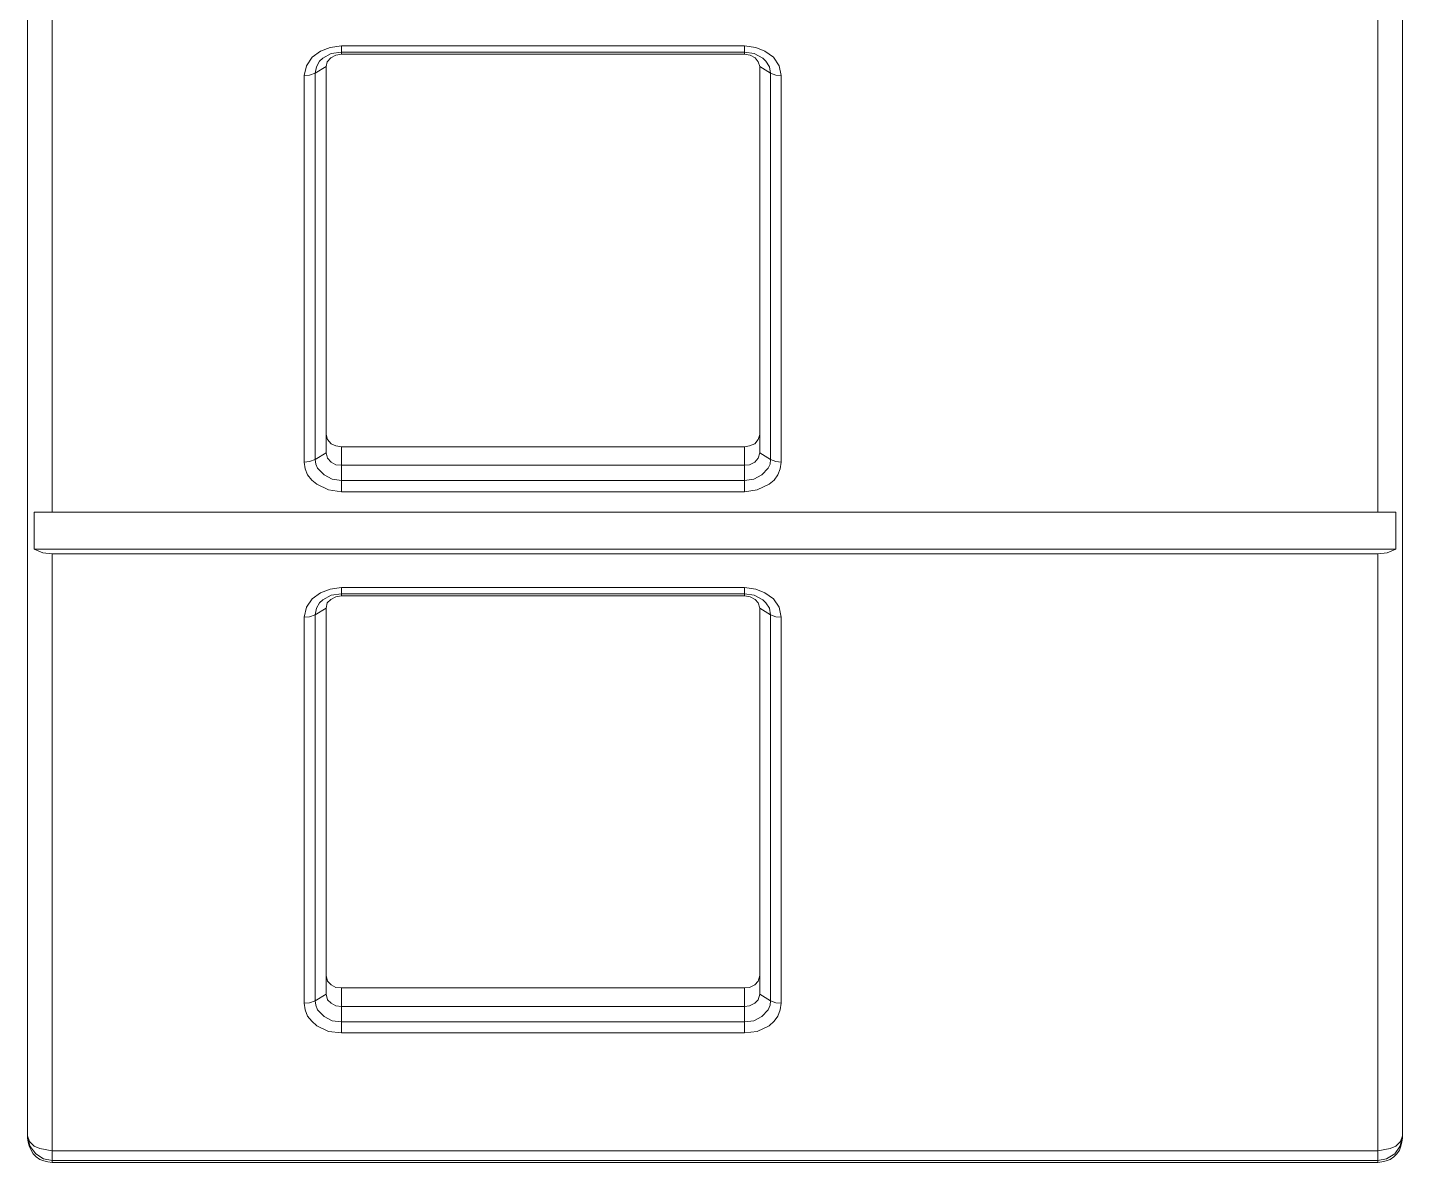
# Model space of a CAD drawing. Header units: millimetres. Extents: x 33157 to 59611, y -29750 to 1750.
# Drawn here: x 54110.95 to 54155.65, y 1499.42 to 1536.32 of the extents above; entities that cross this region are included whole.
import ezdxf

# ---------------------------------------------------------------- set-up
doc = ezdxf.new("R2010")
doc.units = ezdxf.units.MM
doc.layers.get('0').update_dxf_attribs({"lineweight": 18})

msp = doc.modelspace()

# ---------------------------------------------------------------- linework, layer by layer
at = {"lineweight": 9}
for p, q in [((54110.949, 1664.612), (54110.949, 1500.215)), ((54155.654, 1538.747), (54155.654, 1500.215)), ((54154.855, 1537.415), (54154.855, 1520.555)), ((54111.748, 1536.916), (54111.748, 1520.555)), ((54121.156, 1535.718), (54121.156, 1535.451)), ((54134.259, 1535.718), (54134.259, 1535.451)), ((54119.94, 1534.752), (54119.94, 1522.186)), ((54120.306, 1534.835), (54120.306, 1522.269)), ((54120.656, 1535.052), (54120.656, 1522.485)), ((54134.759, 1535.052), (54134.759, 1522.485)), ((54135.108, 1534.835), (54135.108, 1522.269)), ((54135.458, 1534.752), (54135.458, 1522.186)), ((54121.156, 1522.685), (54121.156, 1521.22)), ((54134.259, 1522.685), (54134.259, 1521.22)), ((54111.166, 1520.555), (54111.166, 1519.356)), ((54155.438, 1520.555), (54155.438, 1519.356)), ((54111.748, 1519.206), (54111.748, 1499.416)), ((54154.855, 1519.206), (54154.855, 1499.416)), ((54121.156, 1518.108), (54121.156, 1517.842)), ((54134.259, 1518.108), (54134.259, 1517.842)), ((54120.656, 1517.442), (54120.656, 1504.892)), ((54134.759, 1517.442), (54134.759, 1504.892)), ((54119.94, 1517.142), (54119.94, 1504.593)), ((54120.306, 1517.226), (54120.306, 1504.676)), ((54135.108, 1517.226), (54135.108, 1504.676)), ((54135.458, 1517.142), (54135.458, 1504.593)), ((54121.156, 1505.092), (54121.156, 1503.627)), ((54134.259, 1505.092), (54134.259, 1503.627)), ((54110.949, 1500.282), (54110.949, 1500.215)), ((54155.654, 1500.282), (54155.654, 1500.215))]:
    msp.add_line(p, q, dxfattribs=at)
for points, knots in [([(54119.94, 1534.752), (54119.94, 1534.752), (54120.023, 1535.069), (54120.023, 1535.069), (54120.023, 1535.069), (54120.207, 1535.352), (54120.207, 1535.352), (54120.207, 1535.352), (54120.473, 1535.551), (54120.473, 1535.551), (54120.473, 1535.551), (54120.789, 1535.668), (54120.789, 1535.668)], [0, 0, 0, 0, 147710.449926, 147710.449926, 147710.449926, 295420.899851, 295420.899851, 295420.899851, 443131.349777, 443131.349777, 443131.349777, 590841.799702, 590841.799702, 590841.799702, 590841.799702]), ([(54134.625, 1535.668), (54134.625, 1535.668), (54134.925, 1535.551), (54134.925, 1535.551), (54134.925, 1535.551), (54135.208, 1535.352), (54135.208, 1535.352), (54135.208, 1535.352), (54135.391, 1535.069), (54135.391, 1535.069), (54135.391, 1535.069), (54135.458, 1534.752), (54135.458, 1534.752)], [0, 0, 0, 0, 147751.373835, 147751.373835, 147751.373835, 295502.747669, 295502.747669, 295502.747669, 443254.121504, 443254.121504, 443254.121504, 591005.495338, 591005.495338, 591005.495338, 591005.495338]), ([(54120.306, 1534.835), (54120.306, 1534.835), (54120.34, 1535.035), (54120.34, 1535.035), (54120.34, 1535.035), (54120.44, 1535.218), (54120.44, 1535.218)], [0, 0, 0, 0, 166580.534513, 166580.534513, 166580.534513, 333161.069026, 333161.069026, 333161.069026, 333161.069026]), ([(54120.656, 1535.052), (54120.656, 1535.052), (54120.69, 1535.202), (54120.69, 1535.202), (54120.69, 1535.202), (54120.806, 1535.335), (54120.806, 1535.335)], [0, 0, 0, 0, 166581.428603, 166581.428603, 166581.428603, 333162.857206, 333162.857206, 333162.857206, 333162.857206]), ([(54120.806, 1535.335), (54120.806, 1535.335), (54120.973, 1535.418), (54120.973, 1535.418), (54120.973, 1535.418), (54121.156, 1535.451), (54121.156, 1535.451)], [0, 0, 0, 0, 166581.890218, 166581.890218, 166581.890218, 333163.780436, 333163.780436, 333163.780436, 333163.780436]), ([(54134.259, 1535.451), (54134.259, 1535.451), (54134.442, 1535.418), (54134.442, 1535.418), (54134.442, 1535.418), (54134.609, 1535.335), (54134.609, 1535.335)], [0, 0, 0, 0, 166623.854626, 166623.854626, 166623.854626, 333247.709251, 333247.709251, 333247.709251, 333247.709251]), ([(54134.609, 1535.335), (54134.609, 1535.335), (54134.709, 1535.202), (54134.709, 1535.202), (54134.709, 1535.202), (54134.759, 1535.052), (54134.759, 1535.052)], [0, 0, 0, 0, 166624.962745, 166624.962745, 166624.962745, 333249.925491, 333249.925491, 333249.925491, 333249.925491]), ([(54134.958, 1535.218), (54134.958, 1535.218), (54135.075, 1535.035), (54135.075, 1535.035), (54135.075, 1535.035), (54135.108, 1534.835), (54135.108, 1534.835)], [0, 0, 0, 0, 166626.250956, 166626.250956, 166626.250956, 333252.501912, 333252.501912, 333252.501912, 333252.501912]), ([(54119.94, 1534.752), (54119.94, 1534.752), (54120.123, 1534.769), (54120.123, 1534.769), (54120.123, 1534.769), (54120.306, 1534.835), (54120.306, 1534.835)], [0, 0, 0, 0, 166580.160922, 166580.160922, 166580.160922, 333160.321844, 333160.321844, 333160.321844, 333160.321844]), ([(54135.458, 1534.752), (54135.458, 1534.752), (54135.275, 1534.769), (54135.275, 1534.769), (54135.275, 1534.769), (54135.108, 1534.835), (54135.108, 1534.835)], [0, 0, 0, 0, 166627.431083, 166627.431083, 166627.431083, 333254.862167, 333254.862167, 333254.862167, 333254.862167]), ([(54120.656, 1523.085), (54120.656, 1523.085), (54120.706, 1522.918), (54120.706, 1522.918), (54120.706, 1522.918), (54120.823, 1522.785), (54120.823, 1522.785), (54120.823, 1522.785), (54120.973, 1522.718), (54120.973, 1522.718), (54120.973, 1522.718), (54121.156, 1522.685), (54121.156, 1522.685)], [0, 0, 0, 0, 147728.820685, 147728.820685, 147728.820685, 295457.641371, 295457.641371, 295457.641371, 443186.462056, 443186.462056, 443186.462056, 590915.282741, 590915.282741, 590915.282741, 590915.282741]), ([(54134.259, 1522.685), (54134.259, 1522.685), (54134.426, 1522.718), (54134.426, 1522.718), (54134.426, 1522.718), (54134.592, 1522.785), (54134.592, 1522.785), (54134.592, 1522.785), (54134.709, 1522.918), (54134.709, 1522.918), (54134.709, 1522.918), (54134.759, 1523.085), (54134.759, 1523.085)], [0, 0, 0, 0, 147766.909864, 147766.909864, 147766.909864, 295533.819728, 295533.819728, 295533.819728, 443300.729592, 443300.729592, 443300.729592, 591067.639456, 591067.639456, 591067.639456, 591067.639456]), ([(54119.94, 1522.186), (54119.94, 1522.186), (54120.123, 1522.202), (54120.123, 1522.202), (54120.123, 1522.202), (54120.306, 1522.269), (54120.306, 1522.269)], [0, 0, 0, 0, 166598.961871, 166598.961871, 166598.961871, 333197.923743, 333197.923743, 333197.923743, 333197.923743]), ([(54121.156, 1521.587), (54121.156, 1521.587), (54120.856, 1521.637), (54120.856, 1521.637), (54120.856, 1521.637), (54120.59, 1521.77), (54120.59, 1521.77), (54120.59, 1521.77), (54120.373, 1521.986), (54120.373, 1521.986), (54120.373, 1521.986), (54120.323, 1522.119), (54120.323, 1522.119), (54120.323, 1522.119), (54120.306, 1522.269), (54120.306, 1522.269)], [0, 0, 0, 0, 144105.547659, 144105.547659, 144105.547659, 288211.095318, 288211.095318, 288211.095318, 432316.642977, 432316.642977, 432316.642977, 576422.190636, 576422.190636, 576422.190636, 720527.738296, 720527.738296, 720527.738296, 720527.738296]), ([(54121.156, 1522.086), (54121.156, 1522.086), (54120.973, 1522.102), (54120.973, 1522.102), (54120.973, 1522.102), (54120.823, 1522.186), (54120.823, 1522.186), (54120.823, 1522.186), (54120.706, 1522.319), (54120.706, 1522.319), (54120.706, 1522.319), (54120.656, 1522.485), (54120.656, 1522.485)], [0, 0, 0, 0, 147729.898378, 147729.898378, 147729.898378, 295459.796755, 295459.796755, 295459.796755, 443189.695133, 443189.695133, 443189.695133, 590919.59351, 590919.59351, 590919.59351, 590919.59351]), ([(54135.108, 1522.269), (54135.108, 1522.269), (54135.092, 1522.119), (54135.092, 1522.119), (54135.092, 1522.119), (54135.025, 1521.986), (54135.025, 1521.986), (54135.025, 1521.986), (54134.825, 1521.77), (54134.825, 1521.77), (54134.825, 1521.77), (54134.559, 1521.637), (54134.559, 1521.637), (54134.559, 1521.637), (54134.259, 1521.587), (54134.259, 1521.587)], [0, 0, 0, 0, 144144.13618, 144144.13618, 144144.13618, 288288.272359, 288288.272359, 288288.272359, 432432.408539, 432432.408539, 432432.408539, 576576.544718, 576576.544718, 576576.544718, 720720.680898, 720720.680898, 720720.680898, 720720.680898]), ([(54134.759, 1522.485), (54134.759, 1522.485), (54134.709, 1522.319), (54134.709, 1522.319), (54134.709, 1522.319), (54134.592, 1522.186), (54134.592, 1522.186), (54134.592, 1522.186), (54134.426, 1522.102), (54134.426, 1522.102), (54134.426, 1522.102), (54134.259, 1522.086), (54134.259, 1522.086)], [0, 0, 0, 0, 147767.733921, 147767.733921, 147767.733921, 295535.467843, 295535.467843, 295535.467843, 443303.201764, 443303.201764, 443303.201764, 591070.935685, 591070.935685, 591070.935685, 591070.935685]), ([(54135.458, 1522.186), (54135.458, 1522.186), (54135.275, 1522.202), (54135.275, 1522.202), (54135.275, 1522.202), (54135.108, 1522.269), (54135.108, 1522.269)], [0, 0, 0, 0, 166646.232241, 166646.232241, 166646.232241, 333292.464482, 333292.464482, 333292.464482, 333292.464482]), ([(54121.156, 1521.22), (54121.156, 1521.22), (54120.739, 1521.287), (54120.739, 1521.287), (54120.739, 1521.287), (54120.357, 1521.47), (54120.357, 1521.47), (54120.357, 1521.47), (54120.19, 1521.603), (54120.19, 1521.603), (54120.19, 1521.603), (54120.057, 1521.77), (54120.057, 1521.77), (54120.057, 1521.77), (54119.973, 1521.969), (54119.973, 1521.969), (54119.973, 1521.969), (54119.94, 1522.186), (54119.94, 1522.186)], [0, 0, 0, 0, 141438.289298, 141438.289298, 141438.289298, 282876.578595, 282876.578595, 282876.578595, 424314.867893, 424314.867893, 424314.867893, 565753.157191, 565753.157191, 565753.157191, 707191.446489, 707191.446489, 707191.446489, 848629.735786, 848629.735786, 848629.735786, 848629.735786]), ([(54135.458, 1522.186), (54135.458, 1522.186), (54135.425, 1521.969), (54135.425, 1521.969), (54135.425, 1521.969), (54135.341, 1521.77), (54135.341, 1521.77), (54135.341, 1521.77), (54135.225, 1521.603), (54135.225, 1521.603), (54135.225, 1521.603), (54135.058, 1521.47), (54135.058, 1521.47), (54135.058, 1521.47), (54134.676, 1521.287), (54134.676, 1521.287), (54134.676, 1521.287), (54134.259, 1521.22), (54134.259, 1521.22)], [0, 0, 0, 0, 141477.72336, 141477.72336, 141477.72336, 282955.446719, 282955.446719, 282955.446719, 424433.170079, 424433.170079, 424433.170079, 565910.893439, 565910.893439, 565910.893439, 707388.616798, 707388.616798, 707388.616798, 848866.340158, 848866.340158, 848866.340158, 848866.340158]), ([(54111.166, 1519.356), (54111.166, 1519.356), (54111.449, 1519.24), (54111.449, 1519.24), (54111.449, 1519.24), (54111.748, 1519.206), (54111.748, 1519.206)], [0, 0, 0, 0, 166576.147295, 166576.147295, 166576.147295, 333152.294591, 333152.294591, 333152.294591, 333152.294591]), ([(54155.438, 1519.356), (54155.438, 1519.356), (54155.155, 1519.24), (54155.155, 1519.24), (54155.155, 1519.24), (54154.855, 1519.206), (54154.855, 1519.206)], [0, 0, 0, 0, 166712.465597, 166712.465597, 166712.465597, 333424.931195, 333424.931195, 333424.931195, 333424.931195]), ([(54119.94, 1517.142), (54119.94, 1517.142), (54120.023, 1517.475), (54120.023, 1517.475), (54120.023, 1517.475), (54120.207, 1517.742), (54120.207, 1517.742), (54120.207, 1517.742), (54120.473, 1517.941), (54120.473, 1517.941), (54120.473, 1517.941), (54120.789, 1518.058), (54120.789, 1518.058)], [0, 0, 0, 0, 147733.803891, 147733.803891, 147733.803891, 295467.607783, 295467.607783, 295467.607783, 443201.411674, 443201.411674, 443201.411674, 590935.215566, 590935.215566, 590935.215566, 590935.215566]), ([(54120.806, 1517.725), (54120.806, 1517.725), (54120.973, 1517.808), (54120.973, 1517.808), (54120.973, 1517.808), (54121.156, 1517.842), (54121.156, 1517.842)], [0, 0, 0, 0, 166608.237995, 166608.237995, 166608.237995, 333216.475989, 333216.475989, 333216.475989, 333216.475989]), ([(54134.259, 1517.842), (54134.259, 1517.842), (54134.442, 1517.808), (54134.442, 1517.808), (54134.442, 1517.808), (54134.609, 1517.725), (54134.609, 1517.725)], [0, 0, 0, 0, 166650.202703, 166650.202703, 166650.202703, 333300.405406, 333300.405406, 333300.405406, 333300.405406]), ([(54134.625, 1518.058), (54134.625, 1518.058), (54134.925, 1517.941), (54134.925, 1517.941), (54134.925, 1517.941), (54135.208, 1517.742), (54135.208, 1517.742), (54135.208, 1517.742), (54135.391, 1517.475), (54135.391, 1517.475), (54135.391, 1517.475), (54135.458, 1517.142), (54135.458, 1517.142)], [0, 0, 0, 0, 147774.742968, 147774.742968, 147774.742968, 295549.485936, 295549.485936, 295549.485936, 443324.228904, 443324.228904, 443324.228904, 591098.971872, 591098.971872, 591098.971872, 591098.971872]), ([(54120.306, 1517.226), (54120.306, 1517.226), (54120.34, 1517.442), (54120.34, 1517.442), (54120.34, 1517.442), (54120.44, 1517.609), (54120.44, 1517.609)], [0, 0, 0, 0, 166606.85443, 166606.85443, 166606.85443, 333213.70886, 333213.70886, 333213.70886, 333213.70886]), ([(54120.656, 1517.442), (54120.656, 1517.442), (54120.69, 1517.609), (54120.69, 1517.609), (54120.69, 1517.609), (54120.806, 1517.725), (54120.806, 1517.725)], [0, 0, 0, 0, 166607.748042, 166607.748042, 166607.748042, 333215.496084, 333215.496084, 333215.496084, 333215.496084]), ([(54134.609, 1517.725), (54134.609, 1517.725), (54134.709, 1517.609), (54134.709, 1517.609), (54134.709, 1517.609), (54134.759, 1517.442), (54134.759, 1517.442)], [0, 0, 0, 0, 166651.30804, 166651.30804, 166651.30804, 333302.61608, 333302.61608, 333302.61608, 333302.61608]), ([(54134.958, 1517.609), (54134.958, 1517.609), (54135.075, 1517.442), (54135.075, 1517.442), (54135.075, 1517.442), (54135.108, 1517.226), (54135.108, 1517.226)], [0, 0, 0, 0, 166652.597203, 166652.597203, 166652.597203, 333305.194406, 333305.194406, 333305.194406, 333305.194406]), ([(54119.94, 1517.142), (54119.94, 1517.142), (54120.123, 1517.159), (54120.123, 1517.159), (54120.123, 1517.159), (54120.306, 1517.226), (54120.306, 1517.226)], [0, 0, 0, 0, 166606.508979, 166606.508979, 166606.508979, 333213.017958, 333213.017958, 333213.017958, 333213.017958]), ([(54135.458, 1517.142), (54135.458, 1517.142), (54135.275, 1517.159), (54135.275, 1517.159), (54135.275, 1517.159), (54135.108, 1517.226), (54135.108, 1517.226)], [0, 0, 0, 0, 166653.779432, 166653.779432, 166653.779432, 333307.558863, 333307.558863, 333307.558863, 333307.558863]), ([(54120.656, 1505.491), (54120.656, 1505.491), (54120.706, 1505.308), (54120.706, 1505.308), (54120.706, 1505.308), (54120.823, 1505.192), (54120.823, 1505.192), (54120.823, 1505.192), (54120.973, 1505.109), (54120.973, 1505.109), (54120.973, 1505.109), (54121.156, 1505.092), (54121.156, 1505.092)], [0, 0, 0, 0, 147752.176252, 147752.176252, 147752.176252, 295504.352504, 295504.352504, 295504.352504, 443256.528756, 443256.528756, 443256.528756, 591008.705008, 591008.705008, 591008.705008, 591008.705008]), ([(54134.259, 1505.092), (54134.259, 1505.092), (54134.426, 1505.109), (54134.426, 1505.109), (54134.426, 1505.109), (54134.592, 1505.192), (54134.592, 1505.192), (54134.592, 1505.192), (54134.709, 1505.308), (54134.709, 1505.308), (54134.709, 1505.308), (54134.759, 1505.491), (54134.759, 1505.491)], [0, 0, 0, 0, 147790.279199, 147790.279199, 147790.279199, 295580.558398, 295580.558398, 295580.558398, 443370.837598, 443370.837598, 443370.837598, 591161.116797, 591161.116797, 591161.116797, 591161.116797]), ([(54121.156, 1504.493), (54121.156, 1504.493), (54120.973, 1504.509), (54120.973, 1504.509), (54120.973, 1504.509), (54120.823, 1504.593), (54120.823, 1504.593), (54120.823, 1504.593), (54120.706, 1504.709), (54120.706, 1504.709), (54120.706, 1504.709), (54120.656, 1504.892), (54120.656, 1504.892)], [0, 0, 0, 0, 147753.262795, 147753.262795, 147753.262795, 295506.525591, 295506.525591, 295506.525591, 443259.788386, 443259.788386, 443259.788386, 591013.051181, 591013.051181, 591013.051181, 591013.051181]), ([(54134.759, 1504.892), (54134.759, 1504.892), (54134.709, 1504.709), (54134.709, 1504.709), (54134.709, 1504.709), (54134.592, 1504.593), (54134.592, 1504.593), (54134.592, 1504.593), (54134.426, 1504.509), (54134.426, 1504.509), (54134.426, 1504.509), (54134.259, 1504.493), (54134.259, 1504.493)], [0, 0, 0, 0, 147791.087367, 147791.087367, 147791.087367, 295582.174733, 295582.174733, 295582.174733, 443373.2621, 443373.2621, 443373.2621, 591164.349466, 591164.349466, 591164.349466, 591164.349466]), ([(54119.94, 1504.593), (54119.94, 1504.593), (54120.123, 1504.609), (54120.123, 1504.609), (54120.123, 1504.609), (54120.306, 1504.676), (54120.306, 1504.676)], [0, 0, 0, 0, 166625.294639, 166625.294639, 166625.294639, 333250.589278, 333250.589278, 333250.589278, 333250.589278]), ([(54121.156, 1503.627), (54121.156, 1503.627), (54120.739, 1503.677), (54120.739, 1503.677), (54120.739, 1503.677), (54120.357, 1503.86), (54120.357, 1503.86), (54120.357, 1503.86), (54120.19, 1504.01), (54120.19, 1504.01), (54120.19, 1504.01), (54120.057, 1504.176), (54120.057, 1504.176), (54120.057, 1504.176), (54119.973, 1504.376), (54119.973, 1504.376), (54119.973, 1504.376), (54119.94, 1504.593), (54119.94, 1504.593)], [0, 0, 0, 0, 141460.658326, 141460.658326, 141460.658326, 282921.316653, 282921.316653, 282921.316653, 424381.974979, 424381.974979, 424381.974979, 565842.633305, 565842.633305, 565842.633305, 707303.291632, 707303.291632, 707303.291632, 848763.949958, 848763.949958, 848763.949958, 848763.949958]), ([(54121.156, 1503.993), (54121.156, 1503.993), (54120.856, 1504.027), (54120.856, 1504.027), (54120.856, 1504.027), (54120.59, 1504.16), (54120.59, 1504.16), (54120.59, 1504.16), (54120.373, 1504.376), (54120.373, 1504.376), (54120.373, 1504.376), (54120.323, 1504.526), (54120.323, 1504.526), (54120.323, 1504.526), (54120.306, 1504.676), (54120.306, 1504.676)], [0, 0, 0, 0, 144126.600831, 144126.600831, 144126.600831, 288253.201662, 288253.201662, 288253.201662, 432379.802493, 432379.802493, 432379.802493, 576506.403323, 576506.403323, 576506.403323, 720633.004154, 720633.004154, 720633.004154, 720633.004154]), ([(54135.458, 1504.593), (54135.458, 1504.593), (54135.425, 1504.376), (54135.425, 1504.376), (54135.425, 1504.376), (54135.341, 1504.176), (54135.341, 1504.176), (54135.341, 1504.176), (54135.225, 1504.01), (54135.225, 1504.01), (54135.225, 1504.01), (54135.058, 1503.86), (54135.058, 1503.86), (54135.058, 1503.86), (54134.676, 1503.677), (54134.676, 1503.677), (54134.676, 1503.677), (54134.259, 1503.627), (54134.259, 1503.627)], [0, 0, 0, 0, 141500.089329, 141500.089329, 141500.089329, 283000.178659, 283000.178659, 283000.178659, 424500.267988, 424500.267988, 424500.267988, 566000.357317, 566000.357317, 566000.357317, 707500.446647, 707500.446647, 707500.446647, 849000.535976, 849000.535976, 849000.535976, 849000.535976]), ([(54135.108, 1504.676), (54135.108, 1504.676), (54135.092, 1504.526), (54135.092, 1504.526), (54135.092, 1504.526), (54135.025, 1504.376), (54135.025, 1504.376), (54135.025, 1504.376), (54134.825, 1504.16), (54134.825, 1504.16), (54134.825, 1504.16), (54134.559, 1504.027), (54134.559, 1504.027), (54134.559, 1504.027), (54134.259, 1503.993), (54134.259, 1503.993)], [0, 0, 0, 0, 144165.172916, 144165.172916, 144165.172916, 288330.345832, 288330.345832, 288330.345832, 432495.518748, 432495.518748, 432495.518748, 576660.691664, 576660.691664, 576660.691664, 720825.86458, 720825.86458, 720825.86458, 720825.86458]), ([(54135.458, 1504.593), (54135.458, 1504.593), (54135.275, 1504.609), (54135.275, 1504.609), (54135.275, 1504.609), (54135.108, 1504.676), (54135.108, 1504.676)], [0, 0, 0, 0, 166672.565297, 166672.565297, 166672.565297, 333345.130594, 333345.130594, 333345.130594, 333345.130594]), ([(54110.949, 1500.215), (54110.949, 1500.215), (54111.032, 1499.932), (54111.032, 1499.932), (54111.032, 1499.932), (54111.216, 1499.699), (54111.216, 1499.699), (54111.216, 1499.699), (54111.465, 1499.533), (54111.465, 1499.533), (54111.465, 1499.533), (54111.748, 1499.483), (54111.748, 1499.483)], [0, 0, 0, 0, 147732.557833, 147732.557833, 147732.557833, 295465.115666, 295465.115666, 295465.115666, 443197.673499, 443197.673499, 443197.673499, 590930.231332, 590930.231332, 590930.231332, 590930.231332]), ([(54110.949, 1500.215), (54110.949, 1500.215), (54110.966, 1500.082), (54110.966, 1500.082), (54110.966, 1500.082), (54110.999, 1499.949), (54110.999, 1499.949), (54110.999, 1499.949), (54111.066, 1499.816), (54111.066, 1499.816), (54111.066, 1499.816), (54111.132, 1499.699), (54111.132, 1499.699), (54111.132, 1499.699), (54111.232, 1499.599), (54111.232, 1499.599), (54111.232, 1499.599), (54111.349, 1499.516), (54111.349, 1499.516), (54111.349, 1499.516), (54111.482, 1499.466), (54111.482, 1499.466), (54111.482, 1499.466), (54111.615, 1499.433), (54111.615, 1499.433), (54111.615, 1499.433), (54111.748, 1499.416), (54111.748, 1499.416)], [0, 0, 0, 0, 137330.605104, 137330.605104, 137330.605104, 274661.210207, 274661.210207, 274661.210207, 411991.815311, 411991.815311, 411991.815311, 549322.420415, 549322.420415, 549322.420415, 686653.025518, 686653.025518, 686653.025518, 823983.630622, 823983.630622, 823983.630622, 961314.235726, 961314.235726, 961314.235726, 1098644.840829, 1098644.840829, 1098644.840829, 1235975.445933, 1235975.445933, 1235975.445933, 1235975.445933]), ([(54111.016, 1500.099), (54111.016, 1500.099), (54111.166, 1499.949), (54111.166, 1499.949), (54111.166, 1499.949), (54111.349, 1499.866), (54111.349, 1499.866), (54111.349, 1499.866), (54111.748, 1499.799), (54111.748, 1499.799)], [0, 0, 0, 0, 154270.650533, 154270.650533, 154270.650533, 308541.301066, 308541.301066, 308541.301066, 462811.951599, 462811.951599, 462811.951599, 462811.951599]), ([(54155.588, 1500.099), (54155.588, 1500.099), (54155.438, 1499.949), (54155.438, 1499.949), (54155.438, 1499.949), (54155.255, 1499.866), (54155.255, 1499.866), (54155.255, 1499.866), (54154.855, 1499.799), (54154.855, 1499.799)], [0, 0, 0, 0, 154397.801362, 154397.801362, 154397.801362, 308795.602724, 308795.602724, 308795.602724, 463193.404086, 463193.404086, 463193.404086, 463193.404086]), ([(54154.855, 1499.483), (54154.855, 1499.483), (54155.138, 1499.533), (54155.138, 1499.533), (54155.138, 1499.533), (54155.405, 1499.699), (54155.405, 1499.699), (54155.405, 1499.699), (54155.571, 1499.932), (54155.571, 1499.932), (54155.571, 1499.932), (54155.654, 1500.215), (54155.654, 1500.215)], [0, 0, 0, 0, 147854.816371, 147854.816371, 147854.816371, 295709.632741, 295709.632741, 295709.632741, 443564.449112, 443564.449112, 443564.449112, 591419.265483, 591419.265483, 591419.265483, 591419.265483]), ([(54154.855, 1499.416), (54154.855, 1499.416), (54154.988, 1499.433), (54154.988, 1499.433), (54154.988, 1499.433), (54155.122, 1499.466), (54155.122, 1499.466), (54155.122, 1499.466), (54155.255, 1499.516), (54155.255, 1499.516), (54155.255, 1499.516), (54155.371, 1499.599), (54155.371, 1499.599), (54155.371, 1499.599), (54155.471, 1499.699), (54155.471, 1499.699), (54155.471, 1499.699), (54155.554, 1499.816), (54155.554, 1499.816), (54155.554, 1499.816), (54155.605, 1499.949), (54155.605, 1499.949), (54155.605, 1499.949), (54155.638, 1500.082), (54155.638, 1500.082), (54155.638, 1500.082), (54155.654, 1500.215), (54155.654, 1500.215)], [0, 0, 0, 0, 137444.370312, 137444.370312, 137444.370312, 274888.740624, 274888.740624, 274888.740624, 412333.110936, 412333.110936, 412333.110936, 549777.481248, 549777.481248, 549777.481248, 687221.85156, 687221.85156, 687221.85156, 824666.221873, 824666.221873, 824666.221873, 962110.592185, 962110.592185, 962110.592185, 1099554.962497, 1099554.962497, 1099554.962497, 1236999.332809, 1236999.332809, 1236999.332809, 1236999.332809])]:
    msp.add_open_spline(points, degree=3, knots=knots, dxfattribs=at)
for points in [[(54120.789, 1535.668), (54120.789, 1535.668), (54121.156, 1535.718), (54121.156, 1535.718)], [(54121.156, 1535.718), (54121.156, 1535.718), (54134.259, 1535.718), (54134.259, 1535.718)], [(54134.259, 1535.718), (54134.259, 1535.718), (54134.625, 1535.668), (54134.625, 1535.668)], [(54120.44, 1535.218), (54120.44, 1535.218), (54120.556, 1535.318), (54120.556, 1535.318)], [(54120.556, 1535.318), (54120.556, 1535.318), (54120.823, 1535.468), (54120.823, 1535.468)], [(54120.823, 1535.468), (54120.823, 1535.468), (54121.156, 1535.518), (54121.156, 1535.518)], [(54121.156, 1535.518), (54121.156, 1535.518), (54134.259, 1535.518), (54134.259, 1535.518)], [(54121.156, 1535.451), (54121.156, 1535.451), (54134.259, 1535.451), (54134.259, 1535.451)], [(54134.259, 1535.518), (54134.259, 1535.518), (54134.576, 1535.468), (54134.576, 1535.468)], [(54134.576, 1535.468), (54134.576, 1535.468), (54134.859, 1535.318), (54134.859, 1535.318)], [(54134.859, 1535.318), (54134.859, 1535.318), (54134.958, 1535.218), (54134.958, 1535.218)], [(54120.306, 1534.835), (54120.306, 1534.835), (54120.656, 1535.052), (54120.656, 1535.052)], [(54135.108, 1534.835), (54135.108, 1534.835), (54134.759, 1535.052), (54134.759, 1535.052)], [(54121.156, 1522.685), (54121.156, 1522.685), (54134.259, 1522.685), (54134.259, 1522.685)], [(54120.306, 1522.269), (54120.306, 1522.269), (54120.656, 1522.485), (54120.656, 1522.485)], [(54135.108, 1522.269), (54135.108, 1522.269), (54134.759, 1522.485), (54134.759, 1522.485)], [(54134.259, 1522.086), (54134.259, 1522.086), (54121.156, 1522.086), (54121.156, 1522.086)], [(54134.259, 1521.587), (54134.259, 1521.587), (54121.156, 1521.587), (54121.156, 1521.587)], [(54134.259, 1521.22), (54134.259, 1521.22), (54121.156, 1521.22), (54121.156, 1521.22)], [(54111.166, 1520.555), (54111.166, 1520.555), (54155.438, 1520.555), (54155.438, 1520.555)], [(54111.166, 1519.356), (54111.166, 1519.356), (54155.438, 1519.356), (54155.438, 1519.356)], [(54154.855, 1519.206), (54154.855, 1519.206), (54111.748, 1519.206), (54111.748, 1519.206)], [(54120.556, 1517.708), (54120.556, 1517.708), (54120.823, 1517.858), (54120.823, 1517.858)], [(54120.789, 1518.058), (54120.789, 1518.058), (54121.156, 1518.108), (54121.156, 1518.108)], [(54120.823, 1517.858), (54120.823, 1517.858), (54121.156, 1517.908), (54121.156, 1517.908)], [(54121.156, 1518.108), (54121.156, 1518.108), (54134.259, 1518.108), (54134.259, 1518.108)], [(54121.156, 1517.908), (54121.156, 1517.908), (54134.259, 1517.908), (54134.259, 1517.908)], [(54121.156, 1517.842), (54121.156, 1517.842), (54134.259, 1517.842), (54134.259, 1517.842)], [(54134.259, 1518.108), (54134.259, 1518.108), (54134.625, 1518.058), (54134.625, 1518.058)], [(54134.259, 1517.908), (54134.259, 1517.908), (54134.576, 1517.858), (54134.576, 1517.858)], [(54134.576, 1517.858), (54134.576, 1517.858), (54134.859, 1517.708), (54134.859, 1517.708)], [(54120.306, 1517.226), (54120.306, 1517.226), (54120.656, 1517.442), (54120.656, 1517.442)], [(54120.44, 1517.609), (54120.44, 1517.609), (54120.556, 1517.708), (54120.556, 1517.708)], [(54135.108, 1517.226), (54135.108, 1517.226), (54134.759, 1517.442), (54134.759, 1517.442)], [(54134.859, 1517.708), (54134.859, 1517.708), (54134.958, 1517.609), (54134.958, 1517.609)], [(54120.306, 1504.676), (54120.306, 1504.676), (54120.656, 1504.892), (54120.656, 1504.892)], [(54121.156, 1505.092), (54121.156, 1505.092), (54134.259, 1505.092), (54134.259, 1505.092)], [(54135.108, 1504.676), (54135.108, 1504.676), (54134.759, 1504.892), (54134.759, 1504.892)], [(54134.259, 1504.493), (54134.259, 1504.493), (54121.156, 1504.493), (54121.156, 1504.493)], [(54134.259, 1503.993), (54134.259, 1503.993), (54121.156, 1503.993), (54121.156, 1503.993)], [(54134.259, 1503.627), (54134.259, 1503.627), (54121.156, 1503.627), (54121.156, 1503.627)], [(54110.949, 1500.282), (54110.949, 1500.282), (54111.016, 1500.099), (54111.016, 1500.099)], [(54155.654, 1500.282), (54155.654, 1500.282), (54155.588, 1500.099), (54155.588, 1500.099)], [(54154.855, 1499.799), (54154.855, 1499.799), (54111.748, 1499.799), (54111.748, 1499.799)], [(54154.855, 1499.483), (54154.855, 1499.483), (54111.748, 1499.483), (54111.748, 1499.483)], [(54111.748, 1499.416), (54111.748, 1499.416), (54154.855, 1499.416), (54154.855, 1499.416)]]:
    msp.add_open_spline(points, degree=3, dxfattribs=at)

doc.saveas('drawing.dxf')
